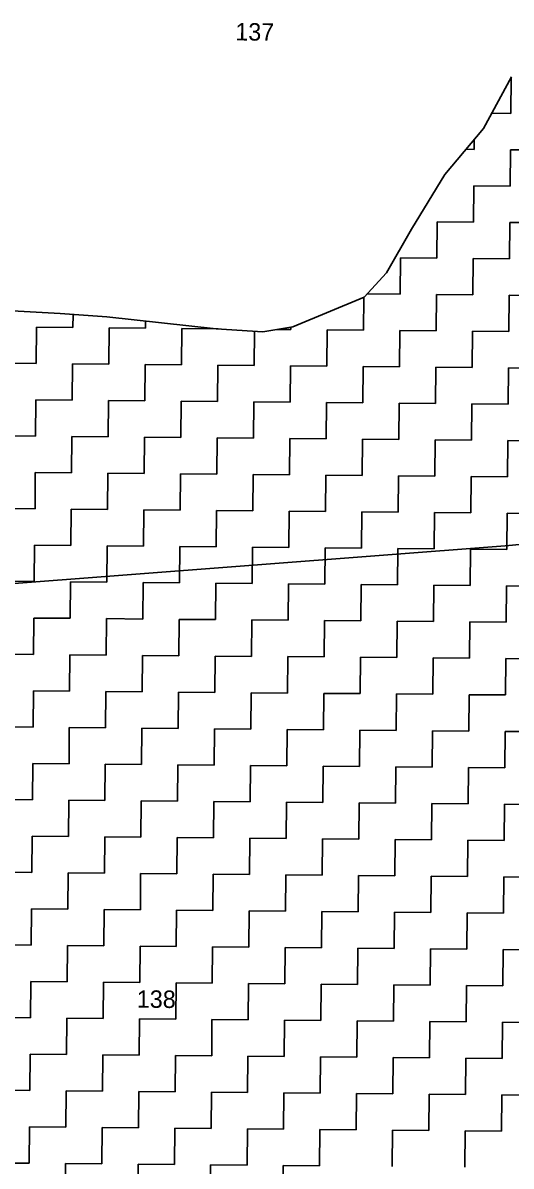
# Model space of a CAD drawing. Header units: metres. Extents: x 286188 to 288650, y 2015524 to 2018848.
# Drawn here: x 288191 to 288321.4, y 2016212.1 to 2016517 of the extents above; entities that cross this region are included whole.
import ezdxf
from ezdxf.enums import TextEntityAlignment as Align

# ---------------------------------------------------------------- set-up
doc = ezdxf.new("R2010")
doc.units = ezdxf.units.M
doc.header["$MEASUREMENT"] = 0
for name, color, linetype in [('POLY_HATCH', 12, 'Continuous'), ('POLY_PARCEL', 6, 'Continuous'), ('TEXT_PARCEL', 7, 'Continuous')]:
    doc.layers.add(name, color=color, linetype=linetype)
doc.styles.add('TEXT_MAP', font='', dxfattribs={"height": 1.8})
doc.styles.get('TEXT_MAP').set_extended_font_data('Kruti Dev 050')

msp = doc.modelspace()

# ---------------------------------------------------------------- linework, layer by layer
at = {"layer": 'POLY_HATCH'}
for p, q in [((288314.01, 2016488.87), (288321.45, 2016502.68)), ((288303.67, 2016476.55), (288314.01, 2016488.87)), ((288294.77, 2016462.02), (288303.67, 2016476.55)), ((288288.09, 2016450.4), (288294.77, 2016462.02)), ((288282.18, 2016443.88), (288288.09, 2016450.4)), ((288263.11, 2016436.01), (288282.18, 2016443.88)), ((288184.96, 2016440.37), (288201.03, 2016439.5)), ((288201.03, 2016439.5), (288213.44, 2016438.65)), ((288213.44, 2016438.65), (288242.65, 2016435.47)), ((288242.65, 2016435.47), (288255.06, 2016434.63)), ((288255.06, 2016434.63), (288263.11, 2016436.01))]:
    msp.add_line(p, q, dxfattribs=at)
at = {"layer": 'POLY_HATCH', "linetype": 'Continuous'}
for p, q in [((288321.27, 2016492.9), (288321.36, 2016502.52)), ((288316.21, 2016492.95), (288321.27, 2016492.9)), ((288311.49, 2016483.3), (288311.51, 2016485.89)), ((288309.35, 2016483.31), (288311.49, 2016483.3)), ((288321.1, 2016473.51), (288321.18, 2016483.21)), ((288321.18, 2016483.21), (288330.88, 2016483.12)), ((288311.31, 2016463.91), (288311.4, 2016473.6)), ((288311.4, 2016473.6), (288321.1, 2016473.51)), ((288301.53, 2016454.3), (288301.62, 2016463.99)), ((288301.62, 2016463.99), (288311.31, 2016463.91)), ((288320.92, 2016454.12), (288321.01, 2016463.82)), ((288321.01, 2016463.82), (288330.7, 2016463.73)), ((288291.75, 2016444.69), (288291.84, 2016454.39)), ((288291.84, 2016454.39), (288301.53, 2016454.3)), ((288311.14, 2016444.52), (288311.23, 2016454.21)), ((288311.23, 2016454.21), (288320.92, 2016454.12)), ((288281.97, 2016435.08), (288282.05, 2016443.82)), ((288282.99, 2016444.77), (288291.75, 2016444.69)), ((288301.36, 2016434.91), (288301.44, 2016444.6)), ((288301.44, 2016444.6), (288311.14, 2016444.52)), ((288320.75, 2016434.73), (288320.83, 2016444.43)), ((288320.83, 2016444.43), (288330.53, 2016444.34)), ((288204.41, 2016435.78), (288204.44, 2016439.27)), ((288194.63, 2016426.18), (288194.71, 2016435.87)), ((288194.71, 2016435.87), (288204.41, 2016435.78)), ((288214.02, 2016426), (288214.1, 2016435.7)), ((288214.1, 2016435.7), (288223.8, 2016435.61)), ((288223.8, 2016435.61), (288223.81, 2016437.52)), ((288233.4, 2016425.83), (288233.49, 2016435.52)), ((288233.49, 2016435.52), (288243.16, 2016435.43)), ((288252.79, 2016425.65), (288252.88, 2016434.78)), ((288258.92, 2016435.29), (288262.58, 2016435.26)), ((288262.58, 2016435.26), (288262.58, 2016435.92)), ((288272.18, 2016425.48), (288272.27, 2016435.17)), ((288272.27, 2016435.17), (288281.97, 2016435.08)), ((288291.57, 2016425.3), (288291.66, 2016435)), ((288291.66, 2016435), (288301.36, 2016434.91)), ((288310.96, 2016425.13), (288311.05, 2016434.82)), ((288311.05, 2016434.82), (288320.75, 2016434.73)), ((288184.93, 2016426.26), (288194.63, 2016426.18)), ((288204.23, 2016416.39), (288204.32, 2016426.09)), ((288204.32, 2016426.09), (288214.02, 2016426)), ((288223.62, 2016416.22), (288223.71, 2016425.91)), ((288223.71, 2016425.91), (288233.4, 2016425.83)), ((288243.01, 2016416.04), (288243.1, 2016425.74)), ((288243.1, 2016425.74), (288252.79, 2016425.65)), ((288262.4, 2016415.87), (288262.49, 2016425.56)), ((288262.49, 2016425.56), (288272.18, 2016425.48)), ((288281.79, 2016415.69), (288281.88, 2016425.39)), ((288281.88, 2016425.39), (288291.57, 2016425.3)), ((288301.18, 2016415.52), (288301.27, 2016425.21)), ((288301.27, 2016425.21), (288310.96, 2016425.13)), ((288320.57, 2016415.34), (288320.66, 2016425.04)), ((288320.66, 2016425.04), (288330.35, 2016424.95)), ((288194.45, 2016406.79), (288194.54, 2016416.48)), ((288194.54, 2016416.48), (288204.23, 2016416.39)), ((288213.84, 2016406.61), (288213.93, 2016416.31)), ((288213.93, 2016416.31), (288223.62, 2016416.22)), ((288233.23, 2016406.44), (288233.32, 2016416.13)), ((288233.32, 2016416.13), (288243.01, 2016416.04)), ((288252.62, 2016406.26), (288252.71, 2016415.96)), ((288252.71, 2016415.96), (288262.4, 2016415.87)), ((288272.01, 2016406.09), (288272.1, 2016415.78)), ((288272.1, 2016415.78), (288281.79, 2016415.69)), ((288291.4, 2016405.91), (288291.49, 2016415.61)), ((288291.49, 2016415.61), (288301.18, 2016415.52)), ((288310.79, 2016405.74), (288310.88, 2016415.43)), ((288310.88, 2016415.43), (288320.57, 2016415.34)), ((288184.76, 2016406.88), (288194.45, 2016406.79)), ((288204.06, 2016397.01), (288204.15, 2016406.7)), ((288204.15, 2016406.7), (288213.84, 2016406.61)), ((288223.45, 2016396.83), (288223.53, 2016406.52)), ((288223.53, 2016406.52), (288233.23, 2016406.44)), ((288242.84, 2016396.65), (288242.92, 2016406.35)), ((288242.92, 2016406.35), (288252.62, 2016406.26)), ((288262.23, 2016396.48), (288262.31, 2016406.17)), ((288262.31, 2016406.17), (288272.01, 2016406.09)), ((288281.62, 2016396.3), (288281.7, 2016406)), ((288281.7, 2016406), (288291.4, 2016405.91)), ((288301.01, 2016396.13), (288301.09, 2016405.82)), ((288301.09, 2016405.82), (288310.79, 2016405.74)), ((288320.4, 2016395.95), (288320.48, 2016405.65)), ((288320.48, 2016405.65), (288330.18, 2016405.56)), ((288194.28, 2016387.4), (288194.36, 2016397.09)), ((288194.36, 2016397.09), (288204.06, 2016397.01)), ((288213.66, 2016387.22), (288213.75, 2016396.92)), ((288213.75, 2016396.92), (288223.45, 2016396.83)), ((288233.05, 2016387.05), (288233.14, 2016396.74)), ((288233.14, 2016396.74), (288242.84, 2016396.65)), ((288252.44, 2016386.87), (288252.53, 2016396.57)), ((288252.53, 2016396.57), (288262.23, 2016396.48)), ((288271.83, 2016386.7), (288271.92, 2016396.39)), ((288271.92, 2016396.39), (288281.62, 2016396.3)), ((288291.22, 2016386.52), (288291.31, 2016396.22)), ((288291.31, 2016396.22), (288301.01, 2016396.13)), ((288310.61, 2016386.35), (288310.7, 2016396.04)), ((288310.7, 2016396.04), (288320.4, 2016395.95)), ((288184.58, 2016387.49), (288194.28, 2016387.4)), ((288203.88, 2016377.62), (288203.97, 2016387.31)), ((288203.97, 2016387.31), (288213.66, 2016387.22)), ((288223.27, 2016377.44), (288223.36, 2016387.14)), ((288223.36, 2016387.14), (288233.05, 2016387.05)), ((288242.66, 2016377.27), (288242.75, 2016386.96)), ((288242.75, 2016386.96), (288252.44, 2016386.87)), ((288262.05, 2016377.09), (288262.14, 2016386.78)), ((288262.14, 2016386.78), (288271.83, 2016386.7)), ((288281.44, 2016376.91), (288281.53, 2016386.61)), ((288281.53, 2016386.61), (288291.22, 2016386.52)), ((288300.83, 2016376.74), (288300.92, 2016386.43)), ((288300.92, 2016386.43), (288310.61, 2016386.35)), ((288320.22, 2016376.56), (288320.31, 2016386.26)), ((288320.31, 2016386.26), (288330, 2016386.17)), ((288194.1, 2016368.01), (288194.19, 2016377.7)), ((288194.19, 2016377.7), (288203.88, 2016377.62)), ((288213.49, 2016367.83), (288213.58, 2016377.53)), ((288213.58, 2016377.53), (288223.27, 2016377.44)), ((288232.88, 2016367.66), (288232.97, 2016377.35)), ((288232.97, 2016377.35), (288242.66, 2016377.27)), ((288252.27, 2016367.48), (288252.36, 2016377.18)), ((288252.36, 2016377.18), (288262.05, 2016377.09)), ((288271.66, 2016367.31), (288271.75, 2016377)), ((288271.75, 2016377), (288281.44, 2016376.91)), ((288291.05, 2016367.13), (288291.14, 2016376.83)), ((288291.14, 2016376.83), (288300.83, 2016376.74)), ((288310.44, 2016366.96), (288310.53, 2016376.65)), ((288310.53, 2016376.65), (288320.22, 2016376.56)), ((288184.41, 2016368.1), (288194.1, 2016368.01)), ((288203.71, 2016358.23), (288203.79, 2016367.92)), ((288203.79, 2016367.92), (288213.49, 2016367.83)), ((288223.1, 2016358.05), (288223.18, 2016367.75)), ((288223.18, 2016367.75), (288232.88, 2016367.66)), ((288242.49, 2016357.88), (288242.57, 2016367.57)), ((288242.57, 2016367.57), (288252.27, 2016367.48)), ((288261.88, 2016357.7), (288261.96, 2016367.4)), ((288261.96, 2016367.4), (288271.66, 2016367.31)), ((288281.27, 2016357.53), (288281.35, 2016367.22)), ((288281.35, 2016367.22), (288291.05, 2016367.13)), ((288300.66, 2016357.35), (288300.74, 2016367.04)), ((288300.74, 2016367.04), (288310.44, 2016366.96)), ((288320.05, 2016357.17), (288320.13, 2016366.87)), ((288320.13, 2016366.87), (288329.83, 2016366.78)), ((288193.92, 2016348.62), (288194.01, 2016358.31)), ((288194.01, 2016358.31), (288203.71, 2016358.23)), ((288213.31, 2016348.44), (288213.4, 2016358.14)), ((288213.4, 2016358.14), (288223.1, 2016358.05)), ((288232.7, 2016348.27), (288232.79, 2016357.96)), ((288232.79, 2016357.96), (288242.49, 2016357.88)), ((288252.09, 2016348.09), (288252.18, 2016357.79)), ((288252.18, 2016357.79), (288261.88, 2016357.7)), ((288271.48, 2016347.92), (288271.57, 2016357.61)), ((288271.57, 2016357.61), (288281.27, 2016357.53)), ((288290.87, 2016347.74), (288290.96, 2016357.44)), ((288290.96, 2016357.44), (288300.66, 2016357.35)), ((288310.26, 2016347.57), (288310.35, 2016357.26)), ((288310.35, 2016357.26), (288320.05, 2016357.17)), ((288184.23, 2016348.71), (288193.92, 2016348.62)), ((288203.53, 2016338.84), (288203.62, 2016348.53)), ((288203.62, 2016348.53), (288213.31, 2016348.44)), ((288222.92, 2016338.66), (288223.01, 2016348.36)), ((288223.01, 2016348.36), (288232.7, 2016348.27)), ((288242.31, 2016338.49), (288242.4, 2016348.18)), ((288242.4, 2016348.18), (288252.09, 2016348.09)), ((288261.7, 2016338.31), (288261.79, 2016348.01)), ((288261.79, 2016348.01), (288271.48, 2016347.92)), ((288281.09, 2016338.14), (288281.18, 2016347.83)), ((288281.18, 2016347.83), (288290.87, 2016347.74)), ((288300.48, 2016337.96), (288300.57, 2016347.66)), ((288300.57, 2016347.66), (288310.26, 2016347.57)), ((288319.87, 2016337.79), (288319.96, 2016347.48)), ((288319.96, 2016347.48), (288329.65, 2016347.39)), ((288193.75, 2016329.23), (288193.84, 2016338.92)), ((288193.84, 2016338.92), (288203.53, 2016338.84)), ((288213.14, 2016329.05), (288213.23, 2016338.75)), ((288213.23, 2016338.75), (288222.92, 2016338.66)), ((288232.53, 2016328.88), (288232.62, 2016338.57)), ((288232.62, 2016338.57), (288242.31, 2016338.49)), ((288251.92, 2016328.7), (288252.01, 2016338.4)), ((288252.01, 2016338.4), (288261.7, 2016338.31)), ((288271.31, 2016328.53), (288271.4, 2016338.22)), ((288271.4, 2016338.22), (288281.09, 2016338.14)), ((288290.7, 2016328.35), (288290.79, 2016338.05)), ((288290.79, 2016338.05), (288300.48, 2016337.96)), ((288310.09, 2016328.18), (288310.18, 2016337.87)), ((288310.18, 2016337.87), (288319.87, 2016337.79)), ((288184.05, 2016329.32), (288193.75, 2016329.23)), ((288203.36, 2016319.45), (288203.44, 2016329.14)), ((288203.44, 2016329.14), (288213.14, 2016329.05)), ((288222.75, 2016319.27), (288222.83, 2016328.97)), ((288222.83, 2016328.97), (288232.53, 2016328.88)), ((288242.14, 2016319.1), (288242.22, 2016328.79)), ((288242.22, 2016328.79), (288251.92, 2016328.7)), ((288261.53, 2016318.92), (288261.61, 2016328.62)), ((288261.61, 2016328.62), (288271.31, 2016328.53)), ((288280.92, 2016318.75), (288281, 2016328.44)), ((288281, 2016328.44), (288290.7, 2016328.35)), ((288300.31, 2016318.57), (288300.39, 2016328.27)), ((288300.39, 2016328.27), (288310.09, 2016328.18)), ((288319.69, 2016318.4), (288319.78, 2016328.09)), ((288319.78, 2016328.09), (288329.48, 2016328)), ((288193.57, 2016309.84), (288193.66, 2016319.53)), ((288193.66, 2016319.53), (288203.36, 2016319.45)), ((288212.96, 2016309.66), (288213.05, 2016319.36)), ((288213.05, 2016319.36), (288222.75, 2016319.27)), ((288232.35, 2016309.49), (288232.44, 2016319.18)), ((288232.44, 2016319.18), (288242.14, 2016319.1)), ((288251.74, 2016309.31), (288251.83, 2016319.01)), ((288251.83, 2016319.01), (288261.53, 2016318.92)), ((288271.13, 2016309.14), (288271.22, 2016318.83)), ((288271.22, 2016318.83), (288280.92, 2016318.75)), ((288290.52, 2016308.96), (288290.61, 2016318.66)), ((288290.61, 2016318.66), (288300.31, 2016318.57)), ((288309.91, 2016308.79), (288310, 2016318.48)), ((288310, 2016318.48), (288319.69, 2016318.4)), ((288183.88, 2016309.93), (288193.57, 2016309.84)), ((288203.18, 2016300.06), (288203.27, 2016309.75)), ((288203.27, 2016309.75), (288212.96, 2016309.66)), ((288222.57, 2016299.88), (288222.66, 2016309.58)), ((288222.66, 2016309.58), (288232.35, 2016309.49)), ((288241.96, 2016299.71), (288242.05, 2016309.4)), ((288242.05, 2016309.4), (288251.74, 2016309.31)), ((288261.35, 2016299.53), (288261.44, 2016309.23)), ((288261.44, 2016309.23), (288271.13, 2016309.14)), ((288280.74, 2016299.36), (288280.83, 2016309.05)), ((288280.83, 2016309.05), (288290.52, 2016308.96)), ((288300.13, 2016299.18), (288300.22, 2016308.88)), ((288300.22, 2016308.88), (288309.91, 2016308.79)), ((288319.52, 2016299.01), (288319.61, 2016308.7)), ((288319.61, 2016308.7), (288329.3, 2016308.61)), ((288193.4, 2016290.45), (288193.49, 2016300.14)), ((288193.49, 2016300.14), (288203.18, 2016300.06)), ((288212.79, 2016290.27), (288212.88, 2016299.97)), ((288212.88, 2016299.97), (288222.57, 2016299.88)), ((288232.18, 2016290.1), (288232.27, 2016299.79)), ((288232.27, 2016299.79), (288241.96, 2016299.71)), ((288251.57, 2016289.92), (288251.66, 2016299.62)), ((288251.66, 2016299.62), (288261.35, 2016299.53)), ((288270.96, 2016289.75), (288271.05, 2016299.44)), ((288271.05, 2016299.44), (288280.74, 2016299.36)), ((288290.35, 2016289.57), (288290.44, 2016299.27)), ((288290.44, 2016299.27), (288300.13, 2016299.18)), ((288309.74, 2016289.4), (288309.82, 2016299.09)), ((288309.82, 2016299.09), (288319.52, 2016299.01)), ((288183.7, 2016290.54), (288193.4, 2016290.45)), ((288203.01, 2016280.67), (288203.09, 2016290.36)), ((288203.09, 2016290.36), (288212.79, 2016290.27)), ((288222.4, 2016280.49), (288222.48, 2016290.19)), ((288222.48, 2016290.19), (288232.18, 2016290.1)), ((288241.79, 2016280.32), (288241.87, 2016290.01)), ((288241.87, 2016290.01), (288251.57, 2016289.92)), ((288261.18, 2016280.14), (288261.26, 2016289.84)), ((288261.26, 2016289.84), (288270.96, 2016289.75)), ((288280.57, 2016279.97), (288280.65, 2016289.66)), ((288280.65, 2016289.66), (288290.35, 2016289.57)), ((288299.95, 2016279.79), (288300.04, 2016289.49)), ((288300.04, 2016289.49), (288309.74, 2016289.4)), ((288319.34, 2016279.62), (288319.43, 2016289.31)), ((288319.43, 2016289.31), (288329.13, 2016289.22)), ((288193.22, 2016271.06), (288193.31, 2016280.75)), ((288193.31, 2016280.75), (288203.01, 2016280.67)), ((288212.61, 2016270.88), (288212.7, 2016280.58)), ((288212.7, 2016280.58), (288222.4, 2016280.49)), ((288232, 2016270.71), (288232.09, 2016280.4)), ((288232.09, 2016280.4), (288241.79, 2016280.32)), ((288251.39, 2016270.53), (288251.48, 2016280.23)), ((288251.48, 2016280.23), (288261.18, 2016280.14)), ((288270.78, 2016270.36), (288270.87, 2016280.05)), ((288270.87, 2016280.05), (288280.57, 2016279.97)), ((288290.17, 2016270.18), (288290.26, 2016279.88)), ((288290.26, 2016279.88), (288299.95, 2016279.79)), ((288309.56, 2016270.01), (288309.65, 2016279.7)), ((288309.65, 2016279.7), (288319.34, 2016279.62)), ((288183.53, 2016271.15), (288193.22, 2016271.06)), ((288202.83, 2016261.28), (288202.92, 2016270.97)), ((288202.92, 2016270.97), (288212.61, 2016270.88)), ((288222.22, 2016261.1), (288222.31, 2016270.8)), ((288222.31, 2016270.8), (288232, 2016270.71)), ((288241.61, 2016260.93), (288241.7, 2016270.62)), ((288241.7, 2016270.62), (288251.39, 2016270.53)), ((288261, 2016260.75), (288261.09, 2016270.45)), ((288261.09, 2016270.45), (288270.78, 2016270.36)), ((288280.39, 2016260.58), (288280.48, 2016270.27)), ((288280.48, 2016270.27), (288290.17, 2016270.18)), ((288299.78, 2016260.4), (288299.87, 2016270.1)), ((288299.87, 2016270.1), (288309.56, 2016270.01)), ((288319.17, 2016260.23), (288319.26, 2016269.92)), ((288319.26, 2016269.92), (288328.95, 2016269.83)), ((288193.05, 2016251.67), (288193.14, 2016261.37)), ((288193.14, 2016261.37), (288202.83, 2016261.28)), ((288212.44, 2016251.5), (288212.53, 2016261.19)), ((288212.53, 2016261.19), (288222.22, 2016261.1)), ((288231.83, 2016251.32), (288231.92, 2016261.01)), ((288231.92, 2016261.01), (288241.61, 2016260.93)), ((288251.22, 2016251.14), (288251.31, 2016260.84)), ((288251.31, 2016260.84), (288261, 2016260.75)), ((288270.61, 2016250.97), (288270.7, 2016260.66)), ((288270.7, 2016260.66), (288280.39, 2016260.58)), ((288290, 2016250.79), (288290.08, 2016260.49)), ((288290.08, 2016260.49), (288299.78, 2016260.4)), ((288309.39, 2016250.62), (288309.47, 2016260.31)), ((288309.47, 2016260.31), (288319.17, 2016260.23)), ((288183.35, 2016251.76), (288193.05, 2016251.67)), ((288202.66, 2016241.89), (288202.74, 2016251.58)), ((288202.74, 2016251.58), (288212.44, 2016251.5)), ((288222.05, 2016241.71), (288222.13, 2016251.41)), ((288222.13, 2016251.41), (288231.83, 2016251.32)), ((288241.44, 2016241.54), (288241.52, 2016251.23)), ((288241.52, 2016251.23), (288251.22, 2016251.14)), ((288260.83, 2016241.36), (288260.91, 2016251.06)), ((288260.91, 2016251.06), (288270.61, 2016250.97)), ((288280.21, 2016241.19), (288280.3, 2016250.88)), ((288280.3, 2016250.88), (288290, 2016250.79)), ((288299.6, 2016241.01), (288299.69, 2016250.71)), ((288299.69, 2016250.71), (288309.39, 2016250.62)), ((288318.99, 2016240.84), (288319.08, 2016250.53)), ((288319.08, 2016250.53), (288328.78, 2016250.44)), ((288192.87, 2016232.28), (288192.96, 2016241.98)), ((288192.96, 2016241.98), (288202.66, 2016241.89)), ((288212.26, 2016232.11), (288212.35, 2016241.8)), ((288212.35, 2016241.8), (288222.05, 2016241.71)), ((288231.65, 2016231.93), (288231.74, 2016241.63)), ((288231.74, 2016241.63), (288241.44, 2016241.54)), ((288251.04, 2016231.76), (288251.13, 2016241.45)), ((288251.13, 2016241.45), (288260.83, 2016241.36)), ((288270.43, 2016231.58), (288270.52, 2016241.27)), ((288270.52, 2016241.27), (288280.21, 2016241.19)), ((288289.82, 2016231.4), (288289.91, 2016241.1)), ((288289.91, 2016241.1), (288299.6, 2016241.01)), ((288309.21, 2016231.23), (288309.3, 2016240.92)), ((288309.3, 2016240.92), (288318.99, 2016240.84)), ((288183.18, 2016232.37), (288192.87, 2016232.28)), ((288202.48, 2016222.5), (288202.57, 2016232.19)), ((288202.57, 2016232.19), (288212.26, 2016232.11)), ((288221.87, 2016222.32), (288221.96, 2016232.02)), ((288221.96, 2016232.02), (288231.65, 2016231.93)), ((288241.26, 2016222.15), (288241.35, 2016231.84)), ((288241.35, 2016231.84), (288251.04, 2016231.76)), ((288260.65, 2016221.97), (288260.74, 2016231.67)), ((288260.74, 2016231.67), (288270.43, 2016231.58)), ((288280.04, 2016221.8), (288280.13, 2016231.49)), ((288280.13, 2016231.49), (288289.82, 2016231.4)), ((288299.43, 2016221.62), (288299.52, 2016231.32)), ((288299.52, 2016231.32), (288309.21, 2016231.23)), ((288318.82, 2016221.45), (288318.91, 2016231.14)), ((288318.91, 2016231.14), (288328.6, 2016231.05)), ((288192.7, 2016212.89), (288192.79, 2016222.59)), ((288192.79, 2016222.59), (288202.48, 2016222.5)), ((288212.09, 2016212.72), (288212.18, 2016222.41)), ((288212.18, 2016222.41), (288221.87, 2016222.32)), ((288231.48, 2016212.54), (288231.57, 2016222.24)), ((288231.57, 2016222.24), (288241.26, 2016222.15)), ((288250.87, 2016212.37), (288250.96, 2016222.06)), ((288250.96, 2016222.06), (288260.65, 2016221.97)), ((288270.26, 2016212.19), (288270.34, 2016221.89)), ((288270.34, 2016221.89), (288280.04, 2016221.8)), ((288289.65, 2016212.02), (288289.73, 2016221.71)), ((288289.73, 2016221.71), (288299.43, 2016221.62)), ((288309.04, 2016211.84), (288309.12, 2016221.53)), ((288309.12, 2016221.53), (288318.82, 2016221.45)), ((288183, 2016212.98), (288192.7, 2016212.89)), ((288202.31, 2016203.11), (288202.39, 2016212.8)), ((288202.39, 2016212.8), (288212.09, 2016212.72)), ((288221.7, 2016202.93), (288221.78, 2016212.63)), ((288221.78, 2016212.63), (288231.48, 2016212.54)), ((288241.09, 2016202.76), (288241.17, 2016212.45)), ((288241.17, 2016212.45), (288250.87, 2016212.37)), ((288260.47, 2016202.58), (288260.56, 2016212.28)), ((288260.56, 2016212.28), (288270.26, 2016212.19))]:
    msp.add_line(p, q, dxfattribs=at)
at = {"layer": 'POLY_PARCEL'}
for p, q in [((288319.77, 2016377.6), (288509.02, 2016395.2)), ((288069.66, 2016358.34), (288319.77, 2016377.6))]:
    msp.add_line(p, q, dxfattribs=at)

# ---------------------------------------------------------------- texts
at = {"layer": 'TEXT_PARCEL', "style": 'TEXT_MAP'}
for s, p in [('137', (288252.94, 2016514.63)), ('138', (288226.65, 2016256.68))]:
    msp.add_text(s, height=4.654, rotation=359.4824, dxfattribs=at).set_placement(p, align=Align.MIDDLE)

doc.saveas('drawing.dxf')
